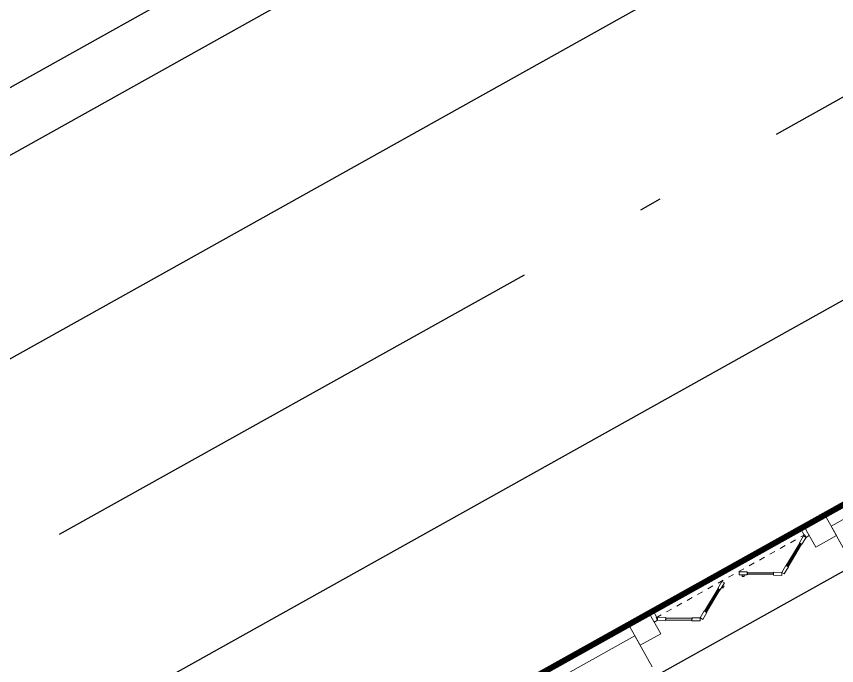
# Model space of a CAD drawing. Header units: millimetres. Extents: x 567980 to 569372, y 2065777 to 2066674.
# Drawn here: x 568931.62 to 568945.49, y 2066347.16 to 2066358.12 of the extents above; entities that cross this region are included whole.
import ezdxf

# ---------------------------------------------------------------- set-up
doc = ezdxf.new("R2010")
doc.units = ezdxf.units.MM
for name, pattern in [('ACAD_ISO10W100', [18.5, 12, -3, 0.5, -3]), ('CENTER', [3, 1.5, -0.5, 0.5, -0.5]), ('DASHDOT2', [0.5, 0.25, -0.125, 0, -0.125])]:
    doc.linetypes.add(name, pattern=pattern)
for name, color, linetype, lineweight in [('A-TUONG', 255, 'Continuous', 35), ('boDnv', 54, 'Continuous', 25), ('E- RANH GIOI', 1, 'CENTER', 13), ('E- Tuong', 4, 'Continuous', 13), ('LD-CUA', 146, 'Continuous', 13), ('LD-THAY', 9, 'Continuous', 13)]:
    doc.layers.add(name, color=color, linetype=linetype, lineweight=lineweight)
for name, color, linetype in [('datOBt', 42, 'Continuous'), ('datTruog', 134, 'Continuous'), ('LogDg', 7, 'Continuous'), ('loKBT', 42, 'Continuous'), ('TimDg', 222, 'Continuous'), ('ViaHeS', 32, 'Continuous')]:
    doc.layers.add(name, color=color, linetype=linetype)
doc.styles.add('rms', font='romans.shx', dxfattribs={"width": 0.7, "bigfont": 'vns.shx'})
doc.linetypes.add('ADL', pattern='A,0.125,-0.15,["++",rms,S=0.5,R=0,X=0,Y=-0.2245],-1.35,1.125', length=2.75)

# ---------------------------------------------------------------- blocks, each defined once
blk = doc.blocks.new('NEN')
at = {"layer": 'boDnv', "color": 10, "linetype": 'ADL', "ltscale": 0.25}
for points in [[(359.506, 130.346), (389.04, 76.775), (387.315, 70.754), (232.191, -15.805), (226.405, -14.021), (199.009, 40.755), (200.902, 46.897), (353.525, 132.059)], [(236.622, -34.449), (249.689, -60.576), (255.475, -62.36), (412.421, 25.215), (414.146, 31.236), (400.061, 56.783), (394.08, 58.497), (238.515, -28.308)]]:
    blk.add_lwpolyline(points, close=True, dxfattribs=at)
at = {"layer": 'datOBt'}
blk.add_lwpolyline([(235.548, -34.538), (248.986, -61.406), (255.589, -63.441), (413.268, 24.543), (415.221, 31.358), (400.736, 57.63), (393.956, 59.573), (237.678, -27.63)], close=True, dxfattribs=at)
at = {"layer": 'datTruog', "linetype": 'ByBlock'}
blk.add_lwpolyline([(360.181, 131.193), (390.115, 76.896), (388.163, 70.081), (232.305, -16.886), (225.702, -14.851), (197.935, 40.666), (200.065, 47.574), (353.401, 133.135)], close=True, dxfattribs=at)
at = {"layer": 'LogDg'}
for points in [[(392.266, 68.936, 0.412716), (395.374, 79.784), (365.44, 134.08, 0.415712), (354.536, 137.204), (197.099, 49.355, 0.401037), (193.842, 38.79), (221.604, -16.718, 0.427514), (232.657, -20.125)], [(231.455, -36.414), (244.888, -63.273, 0.427514), (255.942, -66.68), (417.372, 23.397, 0.412716), (420.48, 34.246), (405.996, 60.518, 0.415712), (395.092, 63.642), (234.712, -25.849, 0.401037)]]:
    blk.add_lwpolyline(points, format="xyb", close=True, dxfattribs=at)
at = {"layer": 'loKBT'}
blk.add_lwpolyline([(259.304, -38.466), (249.558, -21.001), (237.678, -27.63), (235.548, -34.538), (242.267, -47.972)], close=True, dxfattribs=at)
at = {"layer": 'TimDg', "linetype": 'ACAD_ISO10W100', "ltscale": 0.75}
blk.add_lwpolyline([(222.758, -29.084), (405.905, 73.111)], dxfattribs=at)
at = {"layer": 'ViaHeS'}
for points in [[(360.181, 131.193), (390.115, 76.896), (388.163, 70.081), (232.305, -16.886), (225.702, -14.851), (197.935, 40.666), (200.065, 47.574), (353.401, 133.135)], [(235.548, -34.538), (248.986, -61.406), (255.589, -63.441), (413.268, 24.543), (415.221, 31.358), (400.736, 57.63), (393.956, 59.573), (237.678, -27.63)]]:
    blk.add_lwpolyline(points, close=True, dxfattribs=at)
blk = doc.blocks.new('BT-01')
at = {"layer": 'E- RANH GIOI', "ltscale": 0.05, "const_width": 100}
blk.add_lwpolyline([(7814691, 974897), (7819917, 979887), (7998786, 979804), (8003756, 974804), (8003589, 944820), (7998563, 939825), (7818090, 939908), (7813321, 944903), (7814691, 974897)], dxfattribs=at)
at = {"layer": 'loKBT'}
blk.add_lwpolyline([(7833505, 959891), (7833514, 979880), (7819917, 979887), (7814691, 974897), (7814006, 959900)], close=True, dxfattribs=at)
blk = doc.blocks.new('cd2400')
for p, q in [((433, 355), (125, 178)), ((643, 355), (951, 178)), ((1697, 355), (1389, 178)), ((1907, 355), (2215, 178))]:
    blk.add_line(p, q)
at = {"color": 251, "linetype": 'DASHDOT2'}
blk.add_line((2320, 100), (20, 100), dxfattribs=at)
at = {"color": 9}
for points in [[(440, 342), (133, 165), (118, 191), (425, 368)], [(636, 342), (943, 165), (958, 191), (651, 368)], [(1704, 342), (1397, 165), (1382, 191), (1689, 368)], [(1900, 342), (2207, 165), (2222, 191), (1915, 368)]]:
    blk.add_lwpolyline(points, close=True, dxfattribs=at)
for points in [[(538, 393), (443, 338), (423, 372), (518, 428)], [(538, 393), (633, 338), (653, 372), (558, 428)], [(1802, 393), (1707, 338), (1687, 372), (1782, 428)], [(1802, 393), (1897, 338), (1917, 372), (1822, 428)], [(-30, 0), (-30, 140), (20, 140), (20, 100), (30, 100), (30, 0)], [(40, 105), (135, 160), (115, 195), (20, 140)], [(1036, 105), (941, 160), (961, 195), (1056, 140)], [(1024, 166), (999, 181), (1006, 193), (1032, 179)], [(1304, 105), (1399, 160), (1379, 195), (1284, 140)], [(1316, 166), (1341, 181), (1334, 193), (1308, 179)], [(2300, 105), (2205, 160), (2225, 195), (2320, 140)], [(2370, 0), (2370, 140), (2320, 140), (2320, 100), (2310, 100), (2310, 0)]]:
    blk.add_lwpolyline(points, close=True)

msp = doc.modelspace()

# ---------------------------------------------------------------- block references
at = {"layer": 'boDnv'}
msp.add_blockref('NEN', (568697.481, 2066371.697), dxfattribs=at)

# ---------------------------------------------------------------- next in the draw order: linework, layer by layer
at = {"layer": 'A-TUONG', "elevation": 0}
msp.add_lwpolyline([(568956.779, 2066333.219), (568939.751, 2066323.717), (568933.035, 2066337.143), (568935.163, 2066344.048), (568947.037, 2066350.675), (568956.779, 2066333.219)], dxfattribs=at)
msp.add_lwpolyline([(568956.779, 2066333.219), (568939.751, 2066323.717), (568933.035, 2066337.143), (568935.163, 2066344.048), (568947.037, 2066350.675), (568956.779, 2066333.219)], dxfattribs=at)
at = {"layer": 'E- RANH GIOI', "ltscale": 0.05, "const_width": 0.0999, "elevation": 0}
msp.add_lwpolyline([(568939.751, 2066323.717), (568956.779, 2066333.219), (568947.037, 2066350.675), (568935.163, 2066344.048), (568933.035, 2066337.143)], close=True, dxfattribs=at)
msp.add_lwpolyline([(568939.751, 2066323.717), (568956.779, 2066333.219), (568947.037, 2066350.675), (568935.163, 2066344.048), (568933.035, 2066337.143)], close=True, dxfattribs=at)
at = {"layer": 'E- Tuong', "elevation": 0}
for points in [[(568945.291, 2066349.701), (568944.942, 2066349.506), (568945.137, 2066349.157), (568945.486, 2066349.352)], [(568945.291, 2066349.701), (568944.942, 2066349.506), (568945.137, 2066349.157), (568945.486, 2066349.352)], [(568942.322, 2066348.044), (568941.973, 2066347.849), (568942.168, 2066347.5), (568942.517, 2066347.694)], [(568942.322, 2066348.044), (568941.973, 2066347.849), (568942.168, 2066347.5), (568942.517, 2066347.694)]]:
    msp.add_lwpolyline(points, close=True, dxfattribs=at)
at = {"layer": 'LD-THAY', "elevation": 0}
for points in [[(568956.779, 2066333.219), (568939.751, 2066323.717), (568933.035, 2066337.143), (568935.163, 2066344.048), (568947.037, 2066350.675), (568956.779, 2066333.219)], [(568956.779, 2066333.219), (568939.751, 2066323.717), (568933.035, 2066337.143), (568935.163, 2066344.048), (568947.037, 2066350.675), (568956.779, 2066333.219)], [(568945.691, 2066348.985), (568945.398, 2066349.509), (568946.952, 2066350.376), (568956.479, 2066333.304), (568939.849, 2066324.023), (568939.097, 2066325.596)], [(568945.691, 2066348.985), (568945.398, 2066349.509), (568946.952, 2066350.376), (568956.479, 2066333.304), (568939.849, 2066324.023), (568939.097, 2066325.596)], [(568937.186, 2066329.337), (568933.271, 2066337.159), (568935.346, 2066343.898), (568942.08, 2066347.657), (568942.373, 2066347.133)], [(568937.186, 2066329.337), (568933.271, 2066337.159), (568935.346, 2066343.898), (568942.08, 2066347.657), (568942.373, 2066347.133)]]:
    msp.add_lwpolyline(points, dxfattribs=at)

# ---------------------------------------------------------------- next in the draw order: block references
at = {"layer": 'LD-CUA', "xscale": 0.001250182628770571, "yscale": 0.001250182628770571, "zscale": 0.001250182628770571, "rotation": 209.1656998412071}
msp.add_blockref('cd2400', (568944.909, 2066349.488, 0), dxfattribs=at)
msp.add_blockref('cd2400', (568944.909, 2066349.488, 0), dxfattribs=at)
at = {"layer": 'loKBT', "xscale": 0.001000000000001394, "yscale": 0.001000000000001394, "zscale": 0.001000000000001394, "rotation": 29.19218123277868}
msp.add_blockref('BT-01', (562586.395, 2061674.528, 0), dxfattribs=at)
msp.add_blockref('BT-01', (562586.395, 2061674.528, 0), dxfattribs=at)

doc.saveas('drawing.dxf')
